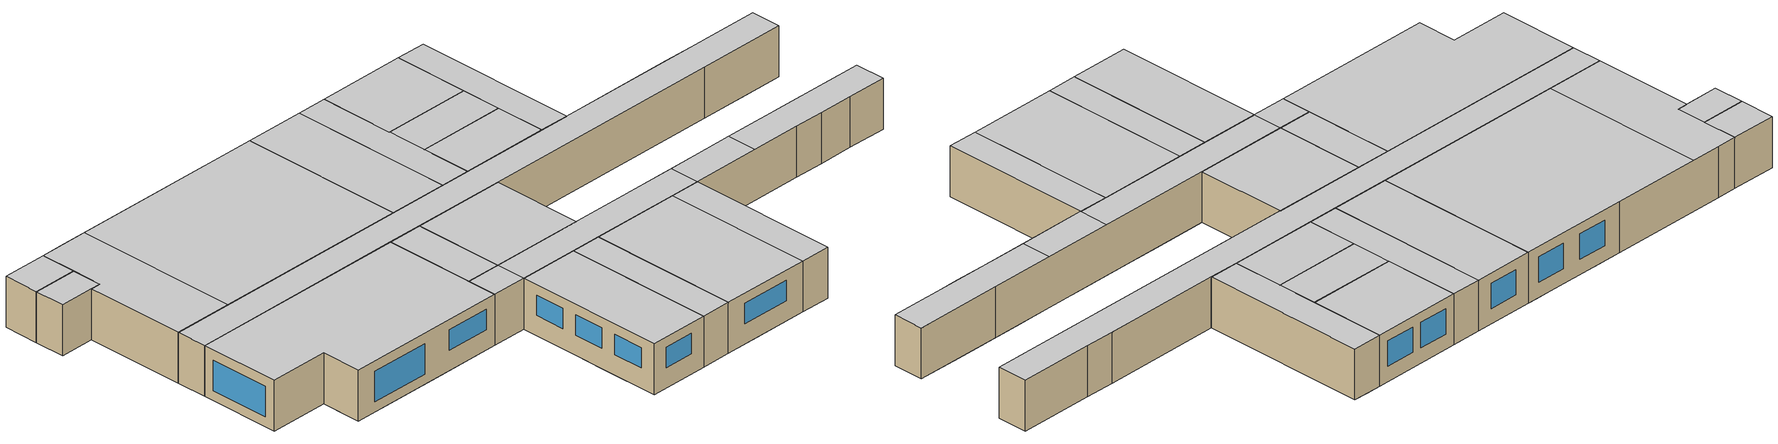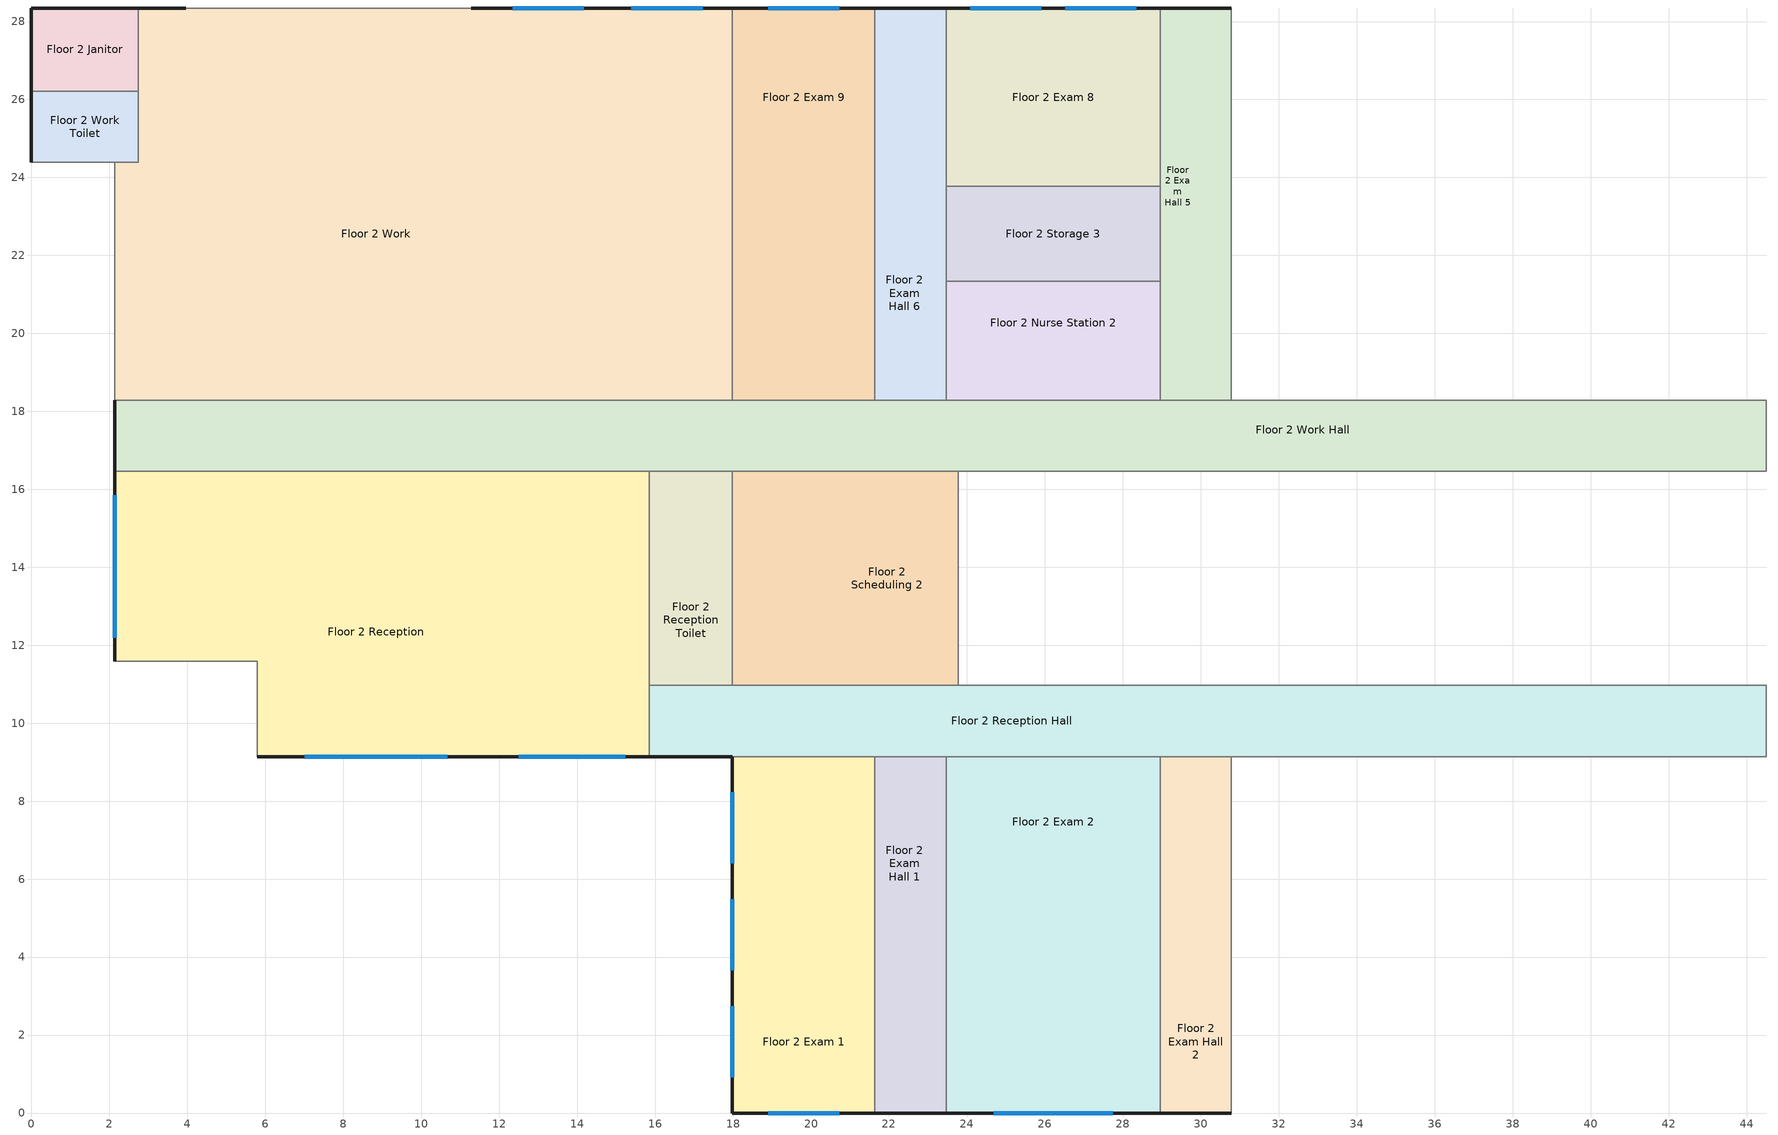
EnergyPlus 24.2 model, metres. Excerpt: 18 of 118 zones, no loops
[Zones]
Floor 2 Exam 1
 floor to Floor 1 Vestibule (int_slab_floor): 17.98,7.92 20.73,7.92 20.73,5.49 17.98,5.49 z3.05
 floor to Floor 1 Pre-Op Toilet (int_slab_floor): 17.98,5.49 20.73,5.49 20.73,3.66 17.98,3.66 z3.05
 floor to Floor 1 Step Down (int_slab_floor): 17.98,3.66 21.64,3.66 21.64,0 17.98,0 z3.05
 floor to Floor 1 Pre-Op Room 1 (int_slab_floor): 17.98,9.14 20.73,9.14 20.73,7.92 17.98,7.92 z3.05
 floor to Floor 1 Pre-Op Hall (int_slab_floor): 21.64,9.14 21.64,3.66 20.73,3.66 20.73,9.14 z3.05
 wall outside (nonres_ext_wall_mid): 17.98,9.14 17.98,0 21.64,0 z3.05:6.1
 wall to Floor 2 Exam Hall 1 (int_wall): 21.64,0 21.64,9.14 z3.05:6.1
 wall to Floor 2 Reception Hall (int_wall): 21.64,9.14 17.98,9.14 z3.05:6.1
 window (NonresWindow_U_0.248_SHGC_South_0.21): 18.9,0 20.73,0 z4.27:5.49
 window (NonresWindow_U_0.248_SHGC_West_0.21): 17.98,2.74 17.98,0.91 / 17.98,8.23 17.98,6.4 / 17.98,5.49 17.98,3.66 z4.27:5.49
 ceiling to Floor 3 Undeveloped 1 (int_slab_ceiling): 21.64,0 21.64,9.14 17.98,9.14 17.98,0 z6.1
Floor 2 Exam 2
 floor to Floor 1 Recovery Room (int_slab_floor): 28.96,0 25.6,0 25.6,3.66 28.96,3.66 z3.05
 floor to Floor 1 Nurse Hall (int_slab_floor): 23.47,3.66 23.47,6.1 28.96,6.1 28.96,3.66 z3.05
 floor to Floor 1 Step Down (int_slab_floor): 23.47,3.66 25.6,3.66 25.6,0 23.47,0 z3.05
 floor to Floor 1 Nurse Station (int_slab_floor): 23.47,6.1 23.47,8.84 28.96,8.84 28.96,6.1 z3.05
 floor to Floor 1 Pre-Op Room 2 (int_slab_floor): 23.47,9.14 27.13,9.14 27.13,8.84 23.47,8.84 z3.05
 floor to Floor 1 Nourishment (int_slab_floor): 28.96,8.84 27.13,8.84 27.13,9.14 28.96,9.14 z3.05
 wall outside (nonres_ext_wall_mid): 23.47,0 28.96,0 z3.05:6.1
 wall to Floor 2 Exam Hall 2 (int_wall): 28.96,0 28.96,9.14 z3.05:6.1
 wall to Floor 2 Exam Hall 1 (int_wall): 23.47,9.14 23.47,0 z3.05:6.1
 wall to Floor 2 Reception Hall (int_wall): 28.96,9.14 23.47,9.14 z3.05:6.1
 window (NonresWindow_U_0.248_SHGC_South_0.21): 24.69,0 27.74,0 z4.27:5.49
 ceiling to Floor 3 Undeveloped 1 (int_slab_ceiling): 28.96,0 28.96,9.14 23.47,9.14 23.47,0 z6.1
Floor 2 Exam 8
 floor to Floor 1 Locker Room (int_slab_floor): 28.96,28.35 28.96,23.77 23.47,23.77 23.47,28.35 z3.05
 wall outside (nonres_ext_wall_mid): 28.96,28.35 23.47,28.35 z3.05:6.1
 wall to Floor 2 Exam Hall 5 (int_wall): 28.96,23.77 28.96,28.35 z3.05:6.1
 wall to Floor 2 Exam Hall 6 (int_wall): 23.47,28.35 23.47,23.77 z3.05:6.1
 wall to Floor 2 Storage 3 (int_wall): 23.47,23.77 28.96,23.77 z3.05:6.1
 window (NonresWindow_U_0.248_SHGC_North_0.21): 28.35,28.35 26.52,28.35 / 25.91,28.35 24.08,28.35 z3.96:5.49
 ceiling to Floor 3 Office (int_slab_ceiling): 28.96,23.77 28.96,28.35 23.47,28.35 23.47,23.77 z6.1
Floor 2 Exam 9
 floor to Floor 1 Pre-Op Hall (int_slab_floor): 21.64,18.29 20.73,18.29 20.73,23.77 21.64,23.77 z3.05
 floor to Floor 1 Procedure Room (int_slab_floor): 21.64,28.35 21.64,23.77 17.98,23.77 17.98,28.35 z3.05
 floor to Floor 1 Office (int_slab_floor): 17.98,23.77 20.73,23.77 20.73,18.29 17.98,18.29 z3.05
 wall outside (nonres_ext_wall_mid): 21.64,28.35 17.98,28.35 z3.05:6.1
 wall to Floor 2 Work (int_wall): 17.98,28.35 17.98,18.29 z3.05:6.1
 wall to Floor 2 Exam Hall 6 (int_wall): 21.64,18.29 21.64,28.35 z3.05:6.1
 wall to Floor 2 Work Hall (int_wall): 17.98,18.29 21.64,18.29 z3.05:6.1
 window (NonresWindow_U_0.248_SHGC_North_0.21): 20.73,28.35 18.9,28.35 z3.96:5.49
 ceiling to Floor 3 Office (int_slab_ceiling): 17.98,28.35 17.98,18.29 21.64,18.29 21.64,28.35 z6.1
Floor 2 Exam Hall 1
 floor to Floor 1 Pre-Op Hall (int_slab_floor): 23.16,3.66 21.64,3.66 21.64,9.14 23.16,9.14 z3.05
 floor to Floor 1 Pre-Op Room 2 (int_slab_floor): 23.47,9.14 23.47,8.84 23.16,8.84 23.16,9.14 z3.05
 floor to Floor 1 Nurse Station (int_slab_floor): 23.47,8.84 23.47,6.1 23.16,6.1 23.16,8.84 z3.05
 floor to Floor 1 Nurse Hall (int_slab_floor): 23.47,6.1 23.47,3.66 23.16,3.66 23.16,6.1 z3.05
 floor to Floor 1 Step Down (int_slab_floor): 21.64,0 21.64,3.66 23.47,3.66 23.47,0 z3.05
 wall outside (nonres_ext_wall_mid): 21.64,0 23.47,0 z3.05:6.1
 wall to Floor 2 Reception Hall (int_wall): 23.47,9.14 21.64,9.14 z3.05:6.1
 ceiling to Floor 3 Undeveloped 1 (int_slab_ceiling): 23.47,9.14 21.64,9.14 21.64,0 23.47,0 z6.1
Floor 2 Exam Hall 2
 floor to Floor 1 Recovery Room (int_slab_floor): 28.96,0 28.96,3.66 30.78,3.66 30.78,0 z3.05
 floor to Floor 1 Nurse Hall (int_slab_floor): 28.96,3.66 28.96,6.1 30.78,6.1 30.78,3.66 z3.05
 floor to Floor 1 Nurse Station (int_slab_floor): 28.96,6.1 28.96,8.84 30.78,8.84 30.78,6.1 z3.05
 floor to Floor 1 Nourishment (int_slab_floor): 28.96,9.14 29.26,9.14 29.26,8.84 28.96,8.84 z3.05
 floor to Floor 1 Clean (int_slab_floor): 30.78,8.84 29.26,8.84 29.26,9.14 30.78,9.14 z3.05
 wall outside (nonres_ext_wall_mid): 28.96,0 30.78,0 z3.05:6.1
 wall to Floor 2 Reception Hall (int_wall): 30.78,9.14 28.96,9.14 z3.05:6.1
 wall to Floor 2 Exam 3 (int_wall): 30.78,0 30.78,9.14 z3.05:6.1
 ceiling to Floor 3 Undeveloped 1 (int_slab_ceiling): 30.78,9.14 28.96,9.14 28.96,0 30.78,0 z6.1
Floor 2 Exam Hall 5
 floor to Floor 1 Locker Room Hall (int_slab_floor): 28.96,19.2 30.78,19.2 30.78,18.29 28.96,18.29 z3.05
 floor to Floor 1 Locker Room (int_slab_floor): 28.96,28.35 29.87,28.35 29.87,19.2 28.96,19.2 z3.05
 floor to Floor 1 Lounge (int_slab_floor): 30.78,28.35 30.78,19.2 29.87,19.2 29.87,28.35 z3.05
 wall outside (nonres_ext_wall_mid): 30.78,28.35 28.96,28.35 z3.05:6.1
 wall to Floor 2 Work Hall (int_wall): 28.96,18.29 30.78,18.29 z3.05:6.1
 wall to Floor 2 Exam 7 (int_wall): 30.78,18.29 30.78,28.35 z3.05:6.1
 wall to Floor 2 Storage 3 (int_wall): 28.96,23.77 28.96,21.34 z3.05:6.1
 wall to Floor 2 Nurse Station 2 (int_wall): 28.96,21.34 28.96,18.29 z3.05:6.1
 ceiling to Floor 3 Office (int_slab_ceiling): 28.96,18.29 30.78,18.29 30.78,28.35 28.96,28.35 z6.1
Floor 2 Exam Hall 6
 floor to Floor 1 Locker Room (int_slab_floor): 23.47,19.2 23.16,19.2 23.16,28.35 23.47,28.35 z3.05
 floor to Floor 1 Procedure Room (int_slab_floor): 21.64,28.35 23.16,28.35 23.16,23.77 21.64,23.77 z3.05
 floor to Floor 1 Pre-Op Hall (int_slab_floor): 21.64,23.77 23.16,23.77 23.16,18.29 21.64,18.29 z3.05
 floor to Floor 1 Locker Room Hall (int_slab_floor): 23.16,18.29 23.16,19.2 23.47,19.2 23.47,18.29 z3.05
 wall outside (nonres_ext_wall_mid): 23.47,28.35 21.64,28.35 z3.05:6.1
 wall to Floor 2 Work Hall (int_wall): 21.64,18.29 23.47,18.29 z3.05:6.1
 wall to Floor 2 Nurse Station 2 (int_wall): 23.47,18.29 23.47,21.34 z3.05:6.1
 wall to Floor 2 Storage 3 (int_wall): 23.47,21.34 23.47,23.77 z3.05:6.1
 ceiling to Floor 3 Office (int_slab_ceiling): 23.47,28.35 21.64,28.35 21.64,18.29 23.47,18.29 z6.1
Floor 2 Janitor
 floor to Floor 1 Elevator Pump Room (int_slab_floor): 0,26.21 0,28.35 2.74,28.35 2.74,26.21 z3.05
 wall outside (nonres_ext_wall_mid): 2.74,28.35 0,28.35 0,26.21 z3.05:6.1
 wall to Floor 2 Work (int_wall): 2.74,26.21 2.74,28.35 z3.05:6.1
 wall to Floor 2 Work Toilet (int_wall): 0,26.21 2.74,26.21 z3.05:6.1
 ceiling to Floor 3 Janitor (int_slab_ceiling): 0,28.35 0,26.21 2.74,26.21 2.74,28.35 z6.1
Floor 2 Nurse Station 2
 floor to Floor 1 Locker Room (int_slab_floor): 28.96,21.34 28.96,19.2 23.47,19.2 23.47,21.34 z3.05
 floor to Floor 1 Locker Room Hall (int_slab_floor): 23.47,18.29 23.47,19.2 28.96,19.2 28.96,18.29 z3.05
 wall to Floor 2 Work Hall (int_wall): 23.47,18.29 28.96,18.29 z3.05:6.1
 wall to Floor 2 Storage 3 (int_wall): 28.96,21.34 23.47,21.34 z3.05:6.1
 ceiling to Floor 3 Office (int_slab_ceiling): 28.96,21.34 23.47,21.34 23.47,18.29 28.96,18.29 z6.1
Floor 2 Reception
 floor to Floor 1 Lobby Hall (int_slab_floor): 11.89,15.54 5.79,15.54 5.79,16.46 11.89,16.46 z3.05
 floor to Floor 1 Reception (int_slab_floor): 11.89,16.46 15.85,16.46 15.85,9.14 11.89,9.14 z3.05
 floor to Floor 1 Cafe (int_slab_floor): 5.79,9.14 5.79,15.54 11.89,15.54 11.89,9.14 z3.05
 floor to Floor 1 Lobby (int_slab_floor): 2.13,16.46 5.79,16.46 5.79,11.58 2.13,11.58 z3.05
 wall outside (nonres_ext_wall_mid): 5.79,9.14 15.85,9.14 / 2.13,16.46 2.13,11.58 z3.05:6.1
 wall to Floor 2 Work Hall (int_wall): 15.85,16.46 2.13,16.46 z3.05:6.1
 wall to SW Stair (int_wall): 2.13,11.58 5.79,11.58 5.79,9.14 z3.05:6.1
 wall to Floor 2 Reception Hall (int_wall): 15.85,9.14 15.85,10.97 z3.05:6.1
 wall to Floor 2 Reception Toilet (int_wall): 15.85,10.97 15.85,16.46 z3.05:6.1
 window (NonresWindow_U_0.248_SHGC_South_0.21): 7.01,9.14 10.67,9.14 z3.66:5.49; 12.5,9.14 15.24,9.14 z4.27:5.49
 window (NonresWindow_U_0.248_SHGC_West_0.21): 2.13,15.85 2.13,12.19 z3.66:5.49
 ceiling to Floor 3 Undeveloped 2 (int_slab_ceiling): 2.13,16.46 2.13,11.58 5.79,11.58 5.79,9.14 15.85,9.14 15.85,16.46 z6.1
Floor 2 Reception Hall
 floor to Floor 1 Scheduling (int_slab_floor): 15.85,10.97 17.98,10.97 17.98,9.14 15.85,9.14 z3.05
 floor to Floor 1 Pre-Op Hall (int_slab_floor): 20.73,10.97 23.16,10.97 23.16,9.14 20.73,9.14 z3.05
 floor to Floor 1 Pre-Op Room 2 (int_slab_floor): 27.13,10.97 27.13,9.14 23.16,9.14 23.16,10.97 z3.05
 floor to Floor 1 Nourishment (int_slab_floor): 27.13,10.97 29.26,10.97 29.26,9.14 27.13,9.14 z3.05
 floor to Floor 1 Clean (int_slab_floor): 29.26,10.97 32,10.97 32,9.14 29.26,9.14 z3.05
 floor to Floor 1 Dictation (int_slab_floor): 32,10.97 34.75,10.97 34.75,9.14 32,9.14 z3.05
 floor to Floor 1 Soil (int_slab_floor): 34.75,10.97 37.49,10.97 37.49,9.14 34.75,9.14 z3.05
 floor to Floor 1 Sterile Hall (int_slab_floor): 44.5,9.14 42.06,9.14 42.06,10.97 44.5,10.97 z3.05
 floor to Floor 1 Pre-Op Room 1 (int_slab_floor): 20.73,9.14 17.98,9.14 17.98,10.97 20.73,10.97 z3.05
 floor to Floor 1 Soil Work (int_slab_floor): 37.49,9.75 42.06,9.75 42.06,9.14 37.49,9.14 z3.05
 floor to Floor 1 Clean Work (int_slab_floor): 42.06,9.75 37.49,9.75 37.49,10.97 42.06,10.97 z3.05
 wall outside (nonres_ext_wall_mid): 15.85,9.14 17.98,9.14 z3.05:6.1
 wall to Floor 2 Office Hall (int_wall): 44.5,9.14 44.5,10.97 z3.05:6.1
 wall to Floor 2 Scheduling 1 (int_wall): 44.5,10.97 39.01,10.97 z3.05:6.1
 wall to Floor 2 Exam 3 (int_wall): 30.78,9.14 38.1,9.14 z3.05:6.1
 wall to Floor 2 Exam Hall 3 (int_wall): 38.1,9.14 39.93,9.14 z3.05:6.1
 wall to Floor 2 Dictation (int_wall): 39.93,9.14 42.06,9.14 z3.05:6.1
 wall to Floor 2 Lounge (int_wall): 42.06,9.14 44.5,9.14 z3.05:6.1
 wall to Floor 2 X-Ray (int_wall): 39.01,10.97 23.77,10.97 z3.05:6.1
 wall to Floor 2 Scheduling 2 (int_wall): 23.77,10.97 17.98,10.97 z3.05:6.1
 wall to Floor 2 Reception Toilet (int_wall): 17.98,10.97 15.85,10.97 z3.05:6.1
 ceiling to Floor 3 Undeveloped 2 (int_slab_ceiling): 15.85,9.14 17.98,9.14 17.98,10.97 15.85,10.97 z6.1
 ceiling to Floor 3 Undeveloped 1 (int_slab_ceiling): 17.98,10.97 17.98,9.14 30.78,9.14 30.78,10.97 z6.1
 ceiling to Floor 3 Physical Therapy 2 (int_slab_ceiling): 44.5,9.14 44.5,10.97 35.05,10.97 35.05,9.14 z6.1
 ceiling to Floor 3 Treatment (int_slab_ceiling): 30.78,10.97 30.78,9.14 35.05,9.14 35.05,10.97 z6.1
Floor 2 Reception Toilet
 floor to Floor 1 Reception Hall (int_slab_floor): 17.98,16.46 17.98,14.33 15.85,14.33 15.85,16.46 z3.05
 floor to Floor 1 Scheduling (int_slab_floor): 15.85,10.97 15.85,14.33 17.98,14.33 17.98,10.97 z3.05
 wall to Floor 2 Scheduling 2 (int_wall): 17.98,10.97 17.98,16.46 z3.05:6.1
 wall to Floor 2 Work Hall (int_wall): 17.98,16.46 15.85,16.46 z3.05:6.1
 ceiling to Floor 3 Undeveloped 2 (int_slab_ceiling): 15.85,16.46 15.85,10.97 17.98,10.97 17.98,16.46 z6.1
Floor 2 Scheduling 2
 floor to Floor 1 Pre-Op Room 2 (int_slab_floor): 23.77,10.97 23.16,10.97 23.16,16.46 23.77,16.46 z3.05
 floor to Floor 1 Pre-Op Room 1 (int_slab_floor): 17.98,10.97 17.98,14.33 20.73,14.33 20.73,10.97 z3.05
 floor to Floor 1 Reception Hall (int_slab_floor): 17.98,16.46 20.73,16.46 20.73,14.33 17.98,14.33 z3.05
 floor to Floor 1 Pre-Op Hall (int_slab_floor): 20.73,16.46 23.16,16.46 23.16,10.97 20.73,10.97 z3.05
 wall to Floor 2 X-Ray (int_wall): 23.77,10.97 23.77,16.46 z3.05:6.1
 wall to Floor 2 Work Hall (int_wall): 23.77,16.46 17.98,16.46 z3.05:6.1
 ceiling to Floor 3 Undeveloped 1 (int_slab_ceiling): 17.98,10.97 23.77,10.97 23.77,16.46 17.98,16.46 z6.1
Floor 2 Storage 3
 floor to Floor 1 Locker Room (int_slab_floor): 28.96,21.34 23.47,21.34 23.47,23.77 28.96,23.77 z3.05
 ceiling to Floor 3 Office (int_slab_ceiling): 23.47,21.34 28.96,21.34 28.96,23.77 23.47,23.77 z6.1
Floor 2 Work
 floor to Floor 1 Elevator Pump Room (int_slab_floor): 2.74,28.35 3.96,28.35 3.96,26.21 2.74,26.21 z3.05
 floor to Floor 1 MRI Toilet (int_slab_floor): 15.54,25.6 15.54,28.35 17.37,28.35 17.37,25.6 z3.05
 floor to Floor 1 Lobby (int_slab_floor): 3.96,28.35 6.4,28.35 6.4,25.91 5.79,25.91 5.79,18.29 2.13,18.29 2.13,24.38 2.74,24.38 2.74,26.21 3.96,26.21 z3.05
 floor to Floor 1 MRI Control Room (int_slab_floor): 12.8,28.35 12.8,25.91 6.4,25.91 6.4,28.35 z3.05
 floor to Floor 1 MRI Hall (int_slab_floor): 15.54,25.6 17.37,25.6 17.37,23.77 11.89,23.77 11.89,25.91 12.8,25.91 12.8,26.82 15.54,26.82 z3.05
 floor to Floor 1 Lobby Hall (int_slab_floor): 5.79,18.29 5.79,19.2 11.89,19.2 11.89,18.29 z3.05
 floor to Floor 1 Reception (int_slab_floor): 11.89,23.77 14.33,23.77 14.33,18.29 11.89,18.29 z3.05
 floor to Floor 1 MRI Room (int_slab_floor): 11.89,25.91 11.89,19.2 5.79,19.2 5.79,25.91 z3.05
 floor to Floor 1 Procedure Room (int_slab_floor): 17.98,28.35 17.98,23.77 17.37,23.77 17.37,28.35 z3.05
 floor to Floor 1 Office (int_slab_floor): 14.33,23.77 17.98,23.77 17.98,18.29 14.33,18.29 z3.05
 floor to Floor 1 Dressing Room (int_slab_floor): 12.8,28.35 15.54,28.35 15.54,26.82 12.8,26.82 z3.05
 wall outside (nonres_ext_wall_mid): 17.98,28.35 11.28,28.35 / 3.96,28.35 2.74,28.35 z3.05:6.1
 wall to Floor 2 Work Toilet (int_wall): 2.74,26.21 2.74,24.38 2.13,24.38 z3.05:6.1
 wall to NW Elevator (int_wall): 2.13,24.38 2.13,18.29 z3.05:6.1
 wall to Floor 2 Work Hall (int_wall): 2.13,18.29 17.98,18.29 z3.05:6.1
 wall to NW Stair (int_wall): 11.28,28.35 3.96,28.35 z3.05:6.1
 window (NonresWindow_U_0.248_SHGC_North_0.21): 17.22,28.35 15.39,28.35 / 14.17,28.35 12.34,28.35 z3.96:5.49
 ceiling to Floor 3 Elevator Hall (int_slab_ceiling): 2.13,18.29 5.79,18.29 5.79,28.35 2.74,28.35 2.74,24.38 2.13,24.38 z6.1
 ceiling to Floor 3 Office (int_slab_ceiling): 17.98,28.35 5.79,28.35 5.79,18.29 17.98,18.29 z6.1
Floor 2 Work Hall
 floor to Floor 1 Reception (int_slab_floor): 14.33,16.76 15.85,16.76 15.85,16.46 11.89,16.46 11.89,18.29 14.33,18.29 z3.05
 floor to Floor 1 Lobby (int_slab_floor): 2.13,18.29 5.79,18.29 5.79,16.46 2.13,16.46 z3.05
 floor to Floor 1 Lobby Hall (int_slab_floor): 5.79,18.29 11.89,18.29 11.89,16.46 5.79,16.46 z3.05
 floor to Floor 1 Pre-Op Room 2 (int_slab_floor): 23.16,16.46 23.16,16.76 27.13,16.76 27.13,16.46 z3.05
 floor to Floor 1 Office (int_slab_floor): 20.73,18.29 20.73,16.76 14.33,16.76 14.33,18.29 z3.05
 floor to Floor 1 Pre-Op Hall (int_slab_floor): 20.73,18.29 23.16,18.29 23.16,16.46 20.73,16.46 z3.05
 floor to Floor 1 Nourishment (int_slab_floor): 27.13,16.46 27.13,16.76 29.26,16.76 29.26,16.46 z3.05
 floor to Floor 1 Sterile Hall (int_slab_floor): 42.06,16.46 42.06,18.29 44.5,18.29 44.5,16.46 z3.05
 floor to Floor 1 Nurse Janitor (int_slab_floor): 29.26,16.46 29.26,16.76 32,16.76 32,16.46 z3.05
 floor to Floor 1 Sterile Storage (int_slab_floor): 32,16.46 32,16.76 42.06,16.76 42.06,16.46 z3.05
 floor to Floor 1 Locker Room Hall (int_slab_floor): 23.16,18.29 42.06,18.29 42.06,16.76 23.16,16.76 z3.05
 floor to Floor 1 Reception Hall (int_slab_floor): 15.85,16.46 15.85,16.76 20.73,16.76 20.73,16.46 z3.05
 wall outside (nonres_ext_wall_mid): 2.13,18.29 2.13,16.46 z3.05:6.1
 wall to Floor 2 Office Hall (int_wall): 44.5,16.46 44.5,18.29 z3.05:6.1
 wall to Floor 2 Nurse Station 1 (int_wall): 44.5,18.29 39.93,18.29 z3.05:6.1
 wall to Floor 2 X-Ray (int_wall): 23.77,16.46 39.01,16.46 z3.05:6.1
 wall to Floor 2 Scheduling 1 (int_wall): 39.01,16.46 44.5,16.46 z3.05:6.1
 wall to Floor 2 Exam 7 (int_wall): 38.1,18.29 30.78,18.29 z3.05:6.1
 wall to Floor 2 Exam Hall 4 (int_wall): 39.93,18.29 38.1,18.29 z3.05:6.1
 ceiling to Floor 3 Office Hall (int_slab_ceiling): 44.5,16.46 44.5,18.29 2.13,18.29 2.13,16.46 z6.1
Floor 2 Work Toilet
 floor to Floor 1 Lobby Toilet (int_slab_floor): 0,24.38 0,26.21 2.74,26.21 2.74,24.38 z3.05
 wall outside (nonres_ext_wall_mid): 0,26.21 0,24.38 z3.05:6.1
 wall to NW Elevator (int_wall): 0,24.38 2.13,24.38 z3.05:6.1
 ceiling to Floor 3 Office Toilet (int_slab_ceiling): 0,24.38 2.74,24.38 2.74,26.21 0,26.21 z6.1
[Building]
OutPatientHealthCare: North Axis=0; Terrain=City; Loads Convergence Tolerance Value=0.04; Temperature Convergence Tolerance Value=0.2; Solar Distribution=FullInteriorAndExterior; Maximum Number of Warmup Days=25; Minimum Number of Warmup Days=6
[Site:Location]
New.York-John.F.Kennedy.Intl.AP_NY_USA WMO=744860: Latitude=40.66; Longitude=-73.8; Time Zone=-5; Elevation=7
[SizingPeriod:DesignDay] Day of Month=21; DryBulb Temperature Range Modifier Type=DefaultMultipliers; Humidity Condition Type=Wetbulb; Barometric Pressure=101241; Rain Indicator=No; Snow Indicator=No; Daylight Saving Time Indicator=No
Name | Month | Day Type | Maximum DryBulb Temperature | Daily DryBulb Temperature Range | Wetbulb or DewPoint at Maximum DryBulb | Wind Speed | Wind Direction | Solar Model Indicator | Sky Clearness | ASHRAE Clear Sky Optical Depth for Beam Irradiance taub | ASHRAE Clear Sky Optical Depth for Diffuse Irradiance taud
New.York-John.F.Kennedy.Intl.AP_NY_USA Ann Htg 99.6% Condns DB | 1 | WinterDesignDay | -10.7 | 0 | -10.7 | 7.5 | 320 | ASHRAEClearSky | 0
New.York-John.F.Kennedy.Intl.AP_NY_USA Ann Clg .4% Condns DB=>MWB | 7 | SummerDesignDay | 32.1 | 7.4 | 23.1 | 5.6 | 230 | ASHRAETau |  | 0.541 | 1.8
[Site:GroundTemperature:FCfactorMethod]
January Ground Temperature=14; February Ground Temperature=7.3; March Ground Temperature=3.3; April Ground Temperature=1.2; May Ground Temperature=-0.2; June Ground Temperature=5.6; July Ground Temperature=10.9; August Ground Temperature=16.1; September Ground Temperature=21.7; October Ground Temperature=25; November Ground Temperature=24.8; December Ground Temperature=19.9
[Site:WaterMainsTemperature]
Calculation Method=Correlation; Annual Average Outdoor Air Temperature=12.4667; Maximum Difference In Monthly Average Outdoor Air Temperatures=25.2
[Material]
Name | Roughness | Thickness | Conductivity | Density | Specific Heat | Thermal Absorptance | Solar Absorptance | Visible Absorptance
Std Wood 6inch | MediumSmooth | 0.15 | 0.12 | 540 | 1210 | 0.9 | 0.7 | 0.7
F07 25mm stucco | Smooth | 0.0254 | 0.72 | 1856 | 840 | 0.9 | 0.7 | 0.7
G01 13mm gypsum board | Smooth | 0.0127 | 0.16 | 800 | 1090 | 0.9 | 0.7 | 0.5
G01 16mm gypsum board | MediumSmooth | 0.0159 | 0.16 | 800 | 1090
100mm Normalweight concrete floor | MediumRough | 0.1016 | 2.31 | 2322 | 832
[Material:NoMass] Thermal Absorptance=0.9; Solar Absorptance=0.7
Name | Roughness | Thermal Resistance | Visible Absorptance
CP02 CARPET PAD | VeryRough | 0.21648 | 0.8
Nonres_Exterior_Wall_Insulation_mid | MediumSmooth | 1.29328 | 0.7
[WindowMaterial:SimpleGlazingSystem] UFactor=1.40821; Solar Heat Gain Coefficient=0.21; Visible Transmittance=0.29
Glazing Layer South; Glazing Layer North; Glazing Layer West
[Construction]
InteriorFurnishings: Std Wood 6inch
int_wall: G01 13mm gypsum board, G01 13mm gypsum board
int_slab_floor: 100mm Normalweight concrete floor, CP02 CARPET PAD
int_slab_ceiling: CP02 CARPET PAD, 100mm Normalweight concrete floor
nonres_ext_wall_mid: F07 25mm stucco, G01 16mm gypsum board, Nonres_Exterior_Wall_Insulation_mid, G01 16mm gypsum board
NonresWindow_U_0.248_SHGC_South_0.21: Glazing Layer South
NonresWindow_U_0.248_SHGC_North_0.21: Glazing Layer North
NonresWindow_U_0.248_SHGC_West_0.21: Glazing Layer West
[Zone] Type=1; Multiplier=1; Ceiling Height=-9999; Floor Area=autocalculate; Part of Total Floor Area=Yes
Name | Volume
Floor 2 Exam 1 | 101.9406
Floor 2 Exam 2 | 152.911
Floor 2 Exam 8 | 76.4555
Floor 2 Exam 9 | 112.1347
Floor 2 Exam Hall 1; Floor 2 Exam Hall 2; Floor 2 Nurse Station 2 | 50.9703
Floor 2 Exam Hall 5; Floor 2 Exam Hall 6 | 56.0674
Floor 2 Janitor | 17.8396
Floor 2 Reception | 278.6378
Floor 2 Reception Hall | 159.707
Floor 2 Reception Toilet | 35.6792
Floor 2 Scheduling 2 | 96.8436
Floor 2 Storage 3 | 40.7763
Floor 2 Work | 478.5547
Floor 2 Work Hall | 236.1625
Floor 2 Work Toilet | 15.2911
[InternalMass] Construction=InteriorFurnishings
Name | Zone or ZoneList | Surface Area
Floor 2 Exam 1_InternalMass_1 | Floor 2 Exam 1 | 66.8902
Floor 2 Exam 2_InternalMass_1 | Floor 2 Exam 2 | 100.3353
Floor 2 Exam 8_InternalMass_1 | Floor 2 Exam 8 | 50.1676
Floor 2 Exam 9_InternalMass_1 | Floor 2 Exam 9 | 73.5792
Floor 2 Exam Hall 1_InternalMass_1 | Floor 2 Exam Hall 1 | 33.4451
Floor 2 Exam Hall 2_InternalMass_1 | Floor 2 Exam Hall 2 | 33.4451
Floor 2 Exam Hall 5_InternalMass_1 | Floor 2 Exam Hall 5 | 36.7896
Floor 2 Exam Hall 6_InternalMass_1 | Floor 2 Exam Hall 6 | 36.7896
Floor 2 Janitor_InternalMass_1 | Floor 2 Janitor | 11.7058
Floor 2 Nurse Station 2_InternalMass_1 | Floor 2 Nurse Station 2 | 33.4451
Floor 2 Reception_InternalMass_1 | Floor 2 Reception | 182.8332
Floor 2 Reception Hall_InternalMass_1 | Floor 2 Reception Hall | 104.7946
Floor 2 Reception Toilet_InternalMass_1 | Floor 2 Reception Toilet | 23.4116
Floor 2 Scheduling 2_InternalMass_1 | Floor 2 Scheduling 2 | 63.5457
Floor 2 Storage 3_InternalMass_1 | Floor 2 Storage 3 | 26.7561
Floor 2 Work_InternalMass_1 | Floor 2 Work | 259.3853
Floor 2 Work Hall_InternalMass_1 | Floor 2 Work Hall | 154.9623
Floor 2 Work Toilet_InternalMass_1 | Floor 2 Work Toilet | 10.0335
[People] Fraction Radiant=0.3; Sensible Heat Fraction=AUTOCALCULATE; Activity Level Schedule=ACTIVITY_SCH; Enable ASHRAE 55 Comfort Warnings=No; Mean Radiant Temperature Calculation Type=EnclosureAveraged; Work Efficiency Schedule=WORK_EFF_SCH; Clothing Insulation Calculation Method=ClothingInsulationSchedule; Clothing Insulation Schedule=CLOTHING_SCH; Air Velocity Schedule=AIR_VELO_SCH; Thermal Comfort Model 1 Type=FANGER
Name | Zone or ZoneList or Space or SpaceList | Number of People Schedule | Number of People Calculation Method | People per Floor Area | Number of People
Floor 2 Exam 1 People | Floor 2 Exam 1 | BLDG_OCC_SCH | People/Area | 0.215299
Floor 2 Exam 2 People | Floor 2 Exam 2 | BLDG_OCC_SCH | People/Area | 0.215299
Floor 2 Exam 8 People | Floor 2 Exam 8 | BLDG_OCC_SCH | People/Area | 0.215299
Floor 2 Exam 9 People | Floor 2 Exam 9 | BLDG_OCC_SCH | People/Area | 0.215299
Floor 2 Nurse Station 2 People | Floor 2 Nurse Station 2 | BLDG_OCC_SCH | People/Area | 0.161458
Floor 2 Reception People | Floor 2 Reception | BLDG_OCC_SCH | People/Area | 0.322949
Floor 2 Scheduling 2 People | Floor 2 Scheduling 2 | OFFICE_OCC_w_SB_SCH | People/Area | 0.0538248
Floor 2 Work People | Floor 2 Work | OFFICE_OCC_w_SB_SCH | People/Area | 0.0538248
Floor 2 Exam Hall 1 People | Floor 2 Exam Hall 1 | BLDG_OCC_SCH | People |  | 0.9
Floor 2 Exam Hall 2 People | Floor 2 Exam Hall 2 | BLDG_OCC_SCH | People |  | 0.9
Floor 2 Exam Hall 5 People | Floor 2 Exam Hall 5 | BLDG_OCC_SCH | People |  | 0.99
Floor 2 Exam Hall 6 People | Floor 2 Exam Hall 6 | BLDG_OCC_SCH | People |  | 0.99
Floor 2 Janitor People | Floor 2 Janitor | BLDG_OCC_SCH | People |  | 0.126
Floor 2 Reception Hall People | Floor 2 Reception Hall | BLDG_OCC_SCH | People |  | 2.82
Floor 2 Work Hall People | Floor 2 Work Hall | BLDG_OCC_SCH | People |  | 4.17
Floor 2 Work Toilet People | Floor 2 Work Toilet | BLDG_OCC_SCH | People |  | 0.27
Floor 2 Reception Toilet People | Floor 2 Reception Toilet | BLDG_OCC_SCH | People |  | 0.63
[PEOPLE]
Floor 2 Storage 3 People: Zone or ZoneList or Space or SpaceList=Floor 2 Storage 3; Number of People Schedule=BLDG_OCC_SCH; Number of People Calculation Method=People; Number of People=0.288; Fraction Radiant=0.3; Sensible Heat Fraction=AUTOCALCULATE; Activity Level Schedule=ACTIVITY_SCH; Carbon Dioxide Generation Rate=3.82e-08; Enable ASHRAE 55 Comfort Warnings=No; Mean Radiant Temperature Calculation Type=EnclosureAveraged; Work Efficiency Schedule=WORK_EFF_SCH; Clothing Insulation Calculation Method=ClothingInsulationSchedule; Clothing Insulation Calculation Method Schedule=AIR_VELO_SCH; Clothing Insulation Schedule=FANGER
[Lights] Design Level Calculation Method=Watts/Area; Return Air Fraction=0; Fraction Radiant=0.7; Fraction Visible=0.2; Fraction Replaceable=1; EndUse Subcategory=LightsWired; Return Air Fraction Calculated from Plenum Temperature=No
Name | Zone or ZoneList or Space or SpaceList | Schedule | Watts per Floor Area
Floor 2 Exam 1_Lights | Floor 2 Exam 1 | ltg_sch_exam | 13.6002
Floor 2 Exam 2_Lights | Floor 2 Exam 2 | ltg_sch_exam | 13.6002
Floor 2 Exam 8_Lights | Floor 2 Exam 8 | ltg_sch_exam | 13.6002
Floor 2 Exam 9_Lights | Floor 2 Exam 9 | ltg_sch_exam | 13.6002
Floor 2 Exam Hall 1_Lights | Floor 2 Exam Hall 1 | ltg_sch_corridor | 7.19909
Floor 2 Exam Hall 2_Lights | Floor 2 Exam Hall 2 | ltg_sch_corridor | 7.19909
Floor 2 Exam Hall 5_Lights | Floor 2 Exam Hall 5 | ltg_sch_corridor | 7.19909
Floor 2 Exam Hall 6_Lights | Floor 2 Exam Hall 6 | ltg_sch_corridor | 7.19909
Floor 2 Janitor_Lights | Floor 2 Janitor | ltg_sch_storage | 3.578992
Floor 2 Nurse Station 2_Lights | Floor 2 Nurse Station 2 | ltg_sch_nurse | 10.9415
Floor 2 Reception_Lights | Floor 2 Reception | ltg_sch_reception | 8.180564
Floor 2 Reception Hall_Lights | Floor 2 Reception Hall | ltg_sch_corridor | 7.19909
Floor 2 Reception Toilet_Lights | Floor 2 Reception Toilet | ltg_sch_toilet | 7.56703
Floor 2 Scheduling 2_Lights | Floor 2 Scheduling 2 | ltg_sch_office | 7.46477
Floor 2 Storage 3_Lights | Floor 2 Storage 3 | ltg_sch_storage | 3.578992
Floor 2 Work_Lights | Floor 2 Work | ltg_sch_office | 7.46477
Floor 2 Work Hall_Lights | Floor 2 Work Hall | ltg_sch_corridor | 7.19909
Floor 2 Work Toilet_Lights | Floor 2 Work Toilet | ltg_sch_toilet | 7.56703
[ElectricEquipment] Schedule=BLDG_EQUIP_SCH; Design Level Calculation Method=EquipmentLevel; Fraction Latent=0; Fraction Radiant=0.5; Fraction Lost=0; EndUse Subcategory=MiscPlug
Name | Zone or ZoneList or Space or SpaceList | Design Level
Floor 2 Exam 1_PlugMisc_Equip | Floor 2 Exam 1 | 395.9899
Floor 2 Exam 2_PlugMisc_Equip | Floor 2 Exam 2 | 593.9849
Floor 2 Exam 8_PlugMisc_Equip | Floor 2 Exam 8 | 296.9924
Floor 2 Exam 9_PlugMisc_Equip | Floor 2 Exam 9 | 435.5889
Floor 2 Exam Hall 1_PlugMisc_Equip | Floor 2 Exam Hall 1 | 72.0742
Floor 2 Exam Hall 2_PlugMisc_Equip | Floor 2 Exam Hall 2 | 72.0742
Floor 2 Exam Hall 5_PlugMisc_Equip | Floor 2 Exam Hall 5 | 79.2816
Floor 2 Exam Hall 6_PlugMisc_Equip | Floor 2 Exam Hall 6 | 79.2816
Floor 2 Janitor_PlugMisc_Equip | Floor 2 Janitor | 6.3211
Floor 2 Nurse Station 2_PlugMisc_Equip | Floor 2 Nurse Station 2 | 360.0364
Floor 2 Reception_PlugMisc_Equip | Floor 2 Reception | 1082.37
Floor 2 Reception Hall_PlugMisc_Equip | Floor 2 Reception Hall | 225.8324
Floor 2 Reception Toilet_PlugMisc_Equip | Floor 2 Reception Toilet | 50.4519
Floor 2 Scheduling 2_PlugMisc_Equip | Floor 2 Scheduling 2 | 376.1904
Floor 2 Storage 3_PlugMisc_Equip | Floor 2 Storage 3 | 14.4483
Floor 2 Work_PlugMisc_Equip | Floor 2 Work | 1535.56
Floor 2 Work Hall_PlugMisc_Equip | Floor 2 Work Hall | 333.9437
Floor 2 Work Toilet_PlugMisc_Equip | Floor 2 Work Toilet | 21.6223
[Daylighting:Controls]
Floor 2 Reception_DaylCtrl: Zone or Space=Floor 2 Reception; Daylighting Method=SplitFlux; Availability Schedule=DaylightAvailSch; Lighting Control Type=Continuousoff; Minimum Input Power Fraction for Continuous or ContinuousOff Dimming Control=0.2; Minimum Light Output Fraction for Continuous or ContinuousOff Dimming Control=0.2; Number of Stepped Control Steps=3; Probability Lighting will be Reset When Needed in Manual Stepped Control=1; Glare Calculation Daylighting Reference Point=Floor 2 Reception_DaylRefPt1; Glare Calculation Azimuth Angle of View Direction Clockwise from Zone yAxis=180; Maximum Allowable Discomfort Glare Index=22; Daylighting Reference Point 1=Floor 2 Reception_DaylRefPt1; Fraction of Lights Controlled by Reference Point 1=0.23; Illuminance Setpoint at Reference Point 1=269; Daylighting Reference Point 2=Floor 2 Reception_DaylRefPt2; Fraction of Lights Controlled by Reference Point 2=0.54; Illuminance Setpoint at Reference Point 2=269
[ZoneInfiltration:DesignFlowRate] Schedule=INFIL_SCH; Design Flow Rate Calculation Method=Flow/ExteriorWallArea; Flow Rate per Exterior Surface Area=0.000569572; Constant Term Coefficient=0; Temperature Term Coefficient=0; Velocity Term Coefficient=0.224; Velocity Squared Term Coefficient=0
Name | Zone or ZoneList or Space or SpaceList
Floor 2 Exam 1_Infiltration | Floor 2 Exam 1
Floor 2 Exam 2_Infiltration | Floor 2 Exam 2
Floor 2 Exam 8_Infiltration | Floor 2 Exam 8
Floor 2 Exam 9_Infiltration | Floor 2 Exam 9
Floor 2 Janitor_Infiltration | Floor 2 Janitor
Floor 2 Reception_Infiltration | Floor 2 Reception
Floor 2 Work_Infiltration | Floor 2 Work
Floor 2 Work Toilet_Infiltration | Floor 2 Work Toilet
[Exterior:Lights] Control Option=AstronomicalClock; EndUse Subcategory=General
Name | Schedule | Design Level
Exterior_Lights_a | Exterior_lighting_schedule_a | 180.55
Exterior_Lights_b | Exterior_lighting_schedule_b_2016 | 1040.09
Exterior_Lights_c | Exterior_lighting_schedule_c_2016 | 2850.15
[EnergyManagementSystem:Sensor] OutputVariable or OutputMeter=Site Outdoor Air Drybulb Temperature
Name | OutputVariable or OutputMeter Index Key
T_OA
OAT | Environment
[EnergyManagementSystem:Actuator] Actuated Component Type=Schedule:Compact; Actuated Component Control Type=Schedule Value
Name | Actuated Component Unique
CLGSETP_SCH_Actuator | CLGSETP_SCH_Yes_Optimum
CLGSETP_SCH_w_SB_Actuator | CLGSETP_SCH_YES_OPTIMUM_OFF_w_SB
HTGSETP_SCH_Actuator | HTGSETP_SCH_Yes_Optimum
HTGSETP_SCH_w_SB_Actuator | HTGSETP_SCH_YES_OPTIMUM_OFF_w_SB
[EnergyManagementSystem:ProgramCallingManager]
OA_BASED_OPTIMUM_START_EMS_Program Manager: BeginTimestepBeforePredictor; OA_BASED_OPTIMUM_START_EMS_Program
[EnergyManagementSystem:Program]
OA_BASED_OPTIMUM_START_EMS_Program: IF DaylightSavings==0 && DayOfWeek>1 && Hour==5 && OAT<23.9 && OAT>1.7; SET CLGSETP_SCH_Actuator = 25; SET HTGSETP_SCH_Actuator = 18.3; SET CLGSETP_SCH_w_SB_Actuator = 25; SET HTGSETP_SCH_w_SB_Actuator = 18.3; ELSEIF DaylightSavings==1 && DayOfWeek>1 && Hour==4 && OAT<23.9 && OAT>1.7; SET CLGSETP_SCH_Actuator = 25; SET HTGSETP_SCH_Actuator = 18.3; SET CLGSETP_SCH_w_SB_Actuator = 25; SET HTGSETP_SCH_w_SB_Actuator = 18.3; ELSE; SET CLGSETP_SCH_Actuator = NULL; SET HTGSETP_SCH_Actuator = NULL; SET CLGSETP_SCH_w_SB_Actuator = NULL; SET HTGSETP_SCH_w_SB_Actuator = NULL; ENDIF
[EnergyManagementSystem:GlobalVariable]
BoilerType; CapRated; EtRated; PLRx; Ecx; SkinLossRate
[AVAILABILITYMANAGER:SCHEDULED] Schedule=Always On Discrete
VAV System 0 Availability Manager; VAV System 1 Availability Manager; VAV System 2 Availability Manager; VAV System 3 Availability Manager
[Generator:PVWatts]
PV_module: PVWatts Version=5; DC System Capacity=24568; Module Type=Premium; Array Type=FixedOpenRack; System Losses=0.113; Array Geometry Type=TiltAzimuth; Tilt Angle=0; Azimuth Angle=180
[ElectricLoadCenter:Inverter:PVWatts]
PV_Inverter: DC to AC Size Ratio=1.2; Inverter Efficiency=0.96
[ElectricLoadCenter:Generators]
PV_Generator: Generator 1=PV_module; Generator 1 Rated Electric Power Output=24568; Generator 1 Availability Schedule=PV_SCH
[ElectricLoadCenter:Distribution]
Generator: Generator List=PV_Generator; Generator Operation Scheme Type=Baseload; Electrical Buss Type=DirectCurrentWithInverter; Inverter=PV_Inverter
[Schedule:Compact]
PV_SCH: Through: 12/31, For: AllDays, Until: 24:00, 1
Exterior_lighting_schedule_a: Through:12/31, For:AllDays, Until: 06:00, 0, Until: 24:00, 1
Exterior_lighting_schedule_b_2016: Through:12/31, For:AllDays, Until: 06:00, 0.5, Until: 24:00, 1
Exterior_lighting_schedule_c_2016: Through:12/31, For:AllDays, Until: 06:00, 0.5, Until: 19:00, 1, Until: 24:00, 0.5
ACTIVITY_SCH: Through: 12/31, For: AllDays, Until: 24:00, 120
WORK_EFF_SCH: Through: 12/31, For: AllDays, Until: 24:00, 0
AIR_VELO_SCH: Through: 12/31, For: AllDays, Until: 24:00, 0.2
CLOTHING_SCH: Through: 04/30, For: AllDays, Until: 24:00, 1, Through: 09/30, For: AllDays, Until: 24:00, 0.5, Through: 12/31, For: AllDays, Until: 24:00, 1
INFIL_SCH: Through: 12/31, For: Weekdays, Until: 06:00, 1, Until: 19:00, 0.25, Until: 24:00, 1, For: Saturday, Until: 06:00, 1, Until: 19:00, 0.25, Until: 24:00, 1, For: SummerDesignDay WinterDesignDay, Until: 06:00, 1, Until: 19:00, 0.25, Until: 24:00, 1, For: Sunday Holidays AllOtherDays, Until: 06:00, 1, Until: 19:00, 1, Until: 24:00, 1
BLDG_EQUIP_SCH: Through: 12/31, For: Weekdays, Until: 04:00, 0.297138, Until: 06:00, 0.49523, Until: 18:00, 0.990461, Until: 20:00, 0.49523, Until: 24:00, 0.297138, For: SummerDesignDay, Until: 04:00, 0.3, Until: 06:00, 0.5, Until: 18:00, 1, Until: 20:00, 0.5, Until: 24:00, 0.3, For: WinterDesignDay, Until: 07:00, 0.3, Until: 09:00, 0.5, Until: 15:00, 0.8, Until: 20:00, 0.5, Until: 24:00, 0.3, For: Saturday, Until: 07:00, 0.297138, Until: 09:00, 0.49523, Until: 15:00, 0.792368, Until: 20:00, 0.49523, Until: 24:00, 0.297138, For: Sunday Holidays AllOtherDays, Until: 08:00, 0.297138, Until: 17:00, 0.49523, Until: 24:00, 0.297138
BLDG_OCC_SCH: Through: 12/31, For: Weekdays, Until: 06:00, 0, Until: 07:00, 0.5, Until: 18:00, 0.9, Until: 19:00, 0.5, Until: 24:00, 0, For: SummerDesignDay, Until: 06:00, 0, Until: 07:00, 0.5, Until: 18:00, 0.9, Until: 19:00, 0.5, Until: 24:00, 0, For: WinterDesignDay, Until: 06:00, 0, Until: 09:00, 0.2, Until: 15:00, 0.3, Until: 19:00, 0.2, Until: 24:00, 0, For: Saturday, Until: 06:00, 0, Until: 09:00, 0.2, Until: 15:00, 0.3, Until: 19:00, 0.2, Until: 24:00, 0, For: Sunday Holidays AllOtherDays, Until: 06:00, 0, Until: 19:00, 0.05, Until: 24:00, 0
OFFICE_OCC_w_SB_SCH: Through: 12/31, For: Weekdays, Until: 06:00, 0, Until: 07:00, 0.5, Until: 08:00, 0.9, Until: 09:00, 0.9, Until: 10:00, 0.9, Until: 11:00, 0.9, Until: 12:00, 0.9, Until: 13:00, 0, Until: 14:00, 0.9, Until: 15:00, 0, Until: 16:00, 0.9, Until: 17:00, 0.9, Until: 18:00, 0.9, Until: 19:00, 0.5, Until: 24:00, 0, For: Saturdays, Until: 06:00, 0, Until: 07:00, 0.05, Until: 08:00, 0.2, Until: 09:00, 0.2, Until: 10:00, 0.3, Until: 11:00, 0.3, Until: 12:00, 0, Until: 13:00, 0.3, Until: 14:00, 0.3, Until: 15:00, 0, Until: 16:00, 0.2, Until: 17:00, 0.2, Until: 18:00, 0.2, Until: 19:00, 0.2, Until: 24:00, 0, For: SummerDesignDay, Until: 06:00, 0, Until: 07:00, 0.5, Until: 18:00, 0.9, Until: 19:00, 0.5, Until: 24:00, 0, For: WinterDesignDay, Until: 06:00, 0, Until: 09:00, 0.2, Until: 15:00, 0.3, Until: 19:00, 0.2, Until: 24:00, 0, For: Sunday Holidays AllOtherDays, Until: 06:00, 0, Until: 19:00, 0.05, Until: 24:00, 0
HTGSETP_SCH_YES_OPTIMUM: Through: 12/31, For: Weekdays, Until: 05:00, 18.3, Until: 06:00, 19.4, Until: 07:00, 20, Until: 18:00, 21.1, Until: 24:00, 18.3, For: SummerDesignDay, Until: 05:00, 18.3, Until: 18:00, 21.1, Until: 24:00, 18.3, For: WinterDesignDay, Until: 07:00, 18.3, Until: 18:00, 21.1, Until: 24:00, 18.3, For: Saturdays, Until: 05:00, 18.3, Until: 06:00, 19.4, Until: 07:00, 20, Until: 15:00, 21.1, Until: 24:00, 18.3, For: Sunday Holidays AllOtherDays, Until: 24:00, 18.3
HTGSETP_SCH_YES_OPTIMUM_OFF_w_SB: Through: 12/31, For: Weekdays, Until: 01:00, 18.3, Until: 02:00, 18.3, Until: 03:00, 18.3, Until: 04:00, 18.3, Until: 05:00, 18.3, Until: 06:00, 19.4, Until: 07:00, 20, Until: 08:00, 21.1, Until: 09:00, 21.1, Until: 10:00, 21.1, Until: 11:00, 21.1, Until: 12:00, 21.1, Until: 13:00, 20.5444, Until: 14:00, 21.1, Until: 15:00, 20.5444, Until: 16:00, 21.1, Until: 17:00, 21.1, Until: 18:00, 21.1, Until: 19:00, 18.3, Until: 20:00, 18.3, Until: 21:00, 18.3, Until: 22:00, 18.3, Until: 23:00, 18.3, Until: 24:00, 18.3, For Saturdays, Until: 01:00, 18.3, Until: 02:00, 18.3, Until: 03:00, 18.3, Until: 04:00, 18.3, Until: 05:00, 18.3, Until: 06:00, 19.4, Until: 07:00, 20, Until: 08:00, 21.1, Until: 09:00, 21.1, Until: 10:00, 21.1, Until: 11:00, 21.1, Until: 12:00, 20.5444, Until: 13:00, 21.1, Until: 14:00, 21.1, Until: 15:00, 20.5444, Until: 16:00, 18.3, Until: 17:00, 18.3, Until: 18:00, 18.3, Until: 19:00, 18.3, Until: 20:00, 18.3, Until: 21:00, 18.3, Until: 22:00, 18.3, Until: 23:00, 18.3, Until: 24:00, 18.3, For: SummerDesignDay, Until: 05:00, 18.3, Until: 18:00, 21.1, Until: 24:00, 18.3, For: WinterDesignDay, Until: 07:00, 18.3, Until: 18:00, 21.1, Until: 24:00, 18.3, For: Sunday Holidays AllOtherDays, Until: 24:00, 18.3
CLGSETP_SCH_YES_OPTIMUM: Through: 12/31, For: Weekdays, Until: 05:00, 25, Until: 06:00, 23.9, Until: 07:00, 23.3, Until: 18:00, 22.2, Until: 24:00, 25, For: SummerDesignDay, Until: 07:00, 25, Until: 18:00, 22.2, Until: 24:00, 25, For: WinterDesignDay, Until: 07:00, 25, Until: 15:00, 22.2, Until: 24:00, 25, For: Saturdays, Until: 05:00, 25, Until: 06:00, 23.9, Until: 07:00, 23.3, Until: 15:00, 22.2, Until: 24:00, 25, For: Sunday Holidays AllOtherDays, Until: 24:00, 25
CLGSETP_SCH_YES_OPTIMUM_OFF_w_SB: Through: 12/31, For: Weekdays, Until: 01:00, 25, Until: 02:00, 25, Until: 03:00, 25, Until: 04:00, 25, Until: 05:00, 25, Until: 06:00, 23.9, Until: 07:00, 23.3, Until: 08:00, 22.2, Until: 09:00, 22.2, Until: 10:00, 22.2, Until: 11:00, 22.2, Until: 12:00, 22.2, Until: 13:00, 22.7556, Until: 14:00, 22.2, Until: 15:00, 22.7556, Until: 16:00, 22.2, Until: 17:00, 22.2, Until: 18:00, 22.2, Until: 19:00, 25, Until: 20:00, 25, Until: 21:00, 25, Until: 22:00, 25, Until: 23:00, 25, Until: 24:00, 25, For Saturdays, Until: 01:00, 25, Until: 02:00, 25, Until: 03:00, 25, Until: 04:00, 25, Until: 05:00, 25, Until: 06:00, 23.9, Until: 07:00, 23.3, Until: 08:00, 22.2, Until: 09:00, 22.2, Until: 10:00, 22.2, Until: 11:00, 22.2, Until: 12:00, 22.7556, Until: 13:00, 22.2, Until: 14:00, 22.2, Until: 15:00, 22.7556, Until: 16:00, 25, Until: 17:00, 25, Until: 18:00, 25, Until: 19:00, 25, Until: 20:00, 25, Until: 21:00, 25, Until: 22:00, 25, Until: 23:00, 25, Until: 24:00, 25, For: SummerDesignDay, Until: 07:00, 25, Until: 18:00, 22.2, Until: 24:00, 25, For: WinterDesignDay, Until: 07:00, 25, Until: 15:00, 22.2, Until: 24:00, 25, For: Sunday Holidays AllOtherDays, Until: 24:00, 25
DaylightAvailSch: Through: 12/31, For: SummerDesignDay WinterDesignDay, Until: 24:00, 0, For: AllOtherDays, Until: 24:00, 1
[SCHEDULE:COMPACT]
ltg_sch_office: Through: 12/31, For: SummerDesignDay, Until: 24:00, 1, For: WinterDesignDay, Until: 24:00, 0, For: Weekdays, Until: 4:00, 0.0625, Until: 6:00, 0.1875, Until: 7:00, 0.375, Until: 18:00, 0.5625, Until: 20:00, 0.375, Until: 22:00, 0.1875, Until: 24:00, 0.0625, For: Saturday, Until: 7:00, 0.0625, Until: 9:00, 0.1875, Until: 15:00, 0.25, Until: 20:00, 0.1875, Until: 24:00, 0.0625, For: AllOtherDays, Until: 8:00, 0.03125, Until: 17:00, 0.0625, Until: 24:00, 0.03125
ltg_sch_nurse; ltg_sch_exam: Through: 12/31, For: SummerDesignDay, Until: 24:00, 1, For: WinterDesignDay, Until: 24:00, 0, For: Weekdays, Until: 4:00, 0.09, Until: 6:00, 0.27, Until: 7:00, 0.54, Until: 18:00, 0.81, Until: 20:00, 0.54, Until: 22:00, 0.27, Until: 24:00, 0.09, For: Saturday, Until: 7:00, 0.09, Until: 9:00, 0.27, Until: 15:00, 0.36, Until: 20:00, 0.27, Until: 24:00, 0.09, For: AllOtherDays, Until: 8:00, 0.045, Until: 17:00, 0.09, Until: 24:00, 0.045
ltg_sch_storage; ltg_sch_toilet: Through: 12/31, For: SummerDesignDay, Until: 24:00, 1, For: WinterDesignDay, Until: 24:00, 0, For: Weekdays, Until: 4:00, 0.055, Until: 6:00, 0.165, Until: 7:00, 0.33, Until: 18:00, 0.495, Until: 20:00, 0.33, Until: 22:00, 0.165, Until: 24:00, 0.055, For: Saturday, Until: 7:00, 0.055, Until: 9:00, 0.165, Until: 15:00, 0.22, Until: 20:00, 0.165, Until: 24:00, 0.055, For: AllOtherDays, Until: 8:00, 0.0275, Until: 17:00, 0.055, Until: 24:00, 0.0275
ltg_sch_corridor: Through: 12/31, For: SummerDesignDay, Until: 24:00, 1, For: WinterDesignDay, Until: 24:00, 0, For: Weekdays, Until: 4:00, 0.0714486, Until: 6:00, 0.214346, Until: 7:00, 0.428692, Until: 18:00, 0.643038, Until: 20:00, 0.428692, Until: 22:00, 0.214346, Until: 24:00, 0.0714486, For: Saturday, Until: 7:00, 0.0714486, Until: 9:00, 0.214346, Until: 15:00, 0.285795, Until: 20:00, 0.214346, Until: 24:00, 0.0714486, For: AllOtherDays, Until: 8:00, 0.0357282, Until: 17:00, 0.0714486, Until: 24:00, 0.0357282
ltg_sch_reception: Through: 12/31, For: SummerDesignDay, Until: 24:00, 1, For: WinterDesignDay, Until: 24:00, 0, For: Weekdays, Until: 4:00, 0.075, Until: 6:00, 0.225, Until: 7:00, 0.45, Until: 18:00, 0.675, Until: 20:00, 0.45, Until: 22:00, 0.225, Until: 24:00, 0.075, For: Saturday, Until: 7:00, 0.075, Until: 9:00, 0.225, Until: 15:00, 0.3, Until: 20:00, 0.225, Until: 24:00, 0.075, For: AllOtherDays, Until: 8:00, 0.0375, Until: 17:00, 0.075, Until: 24:00, 0.0375
Always On Discrete: Through: 12/31, For: AllDays, Until: 24:00, 1
